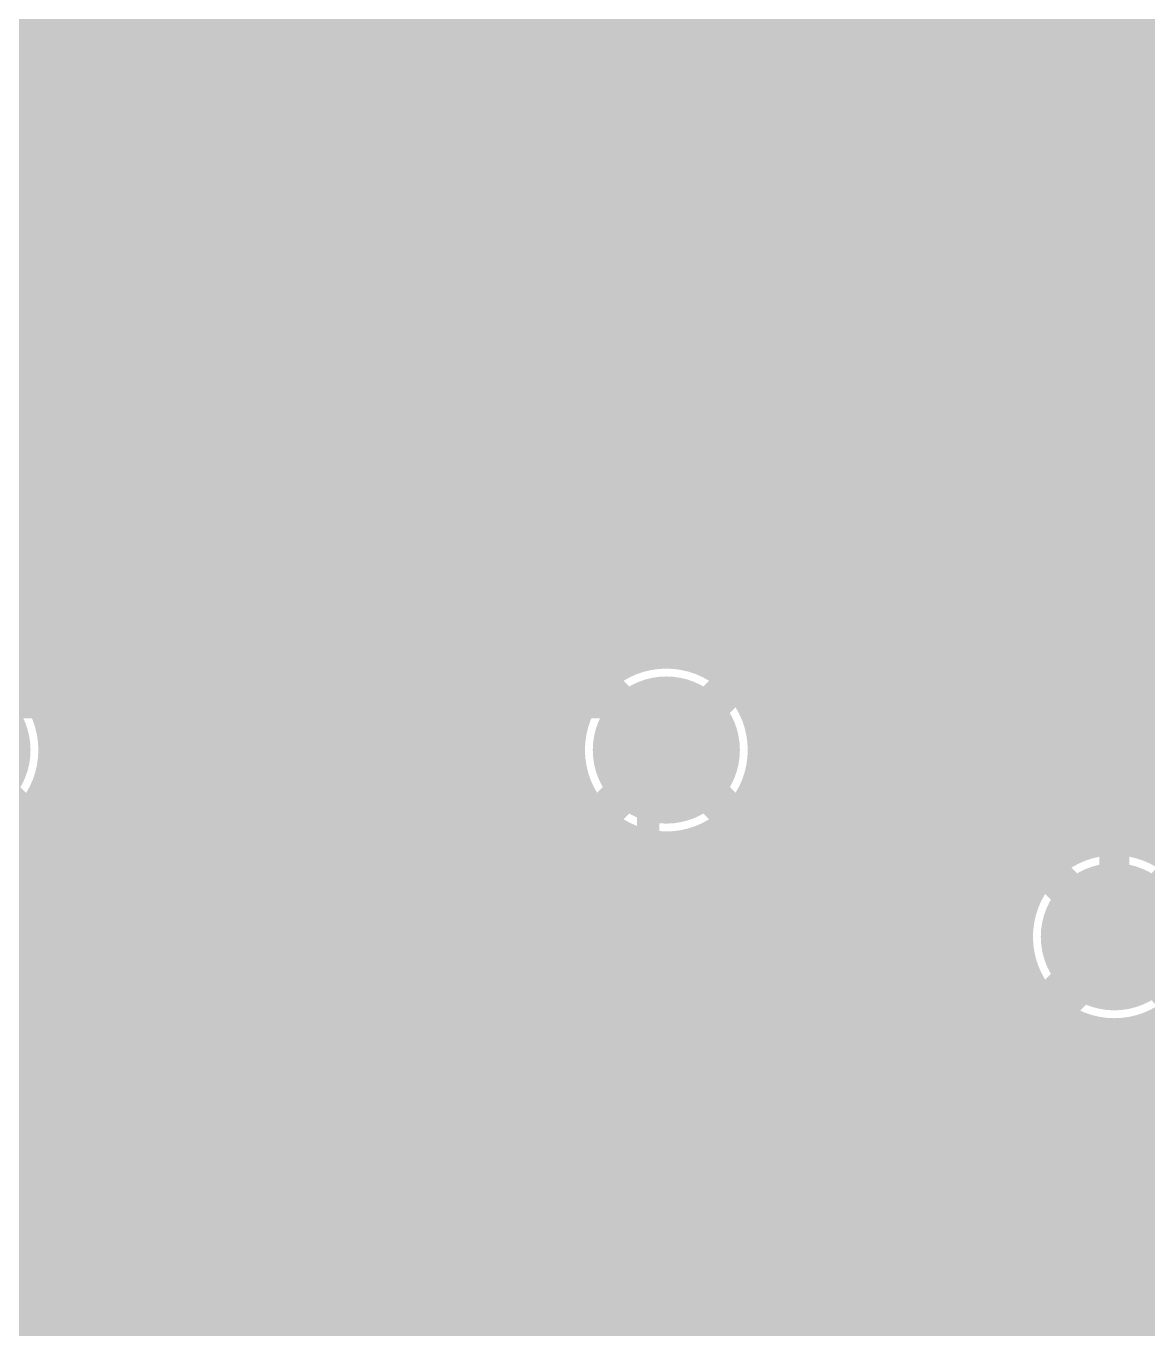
# Model space of a CAD drawing. Extents: x -118 to 4, y -52 to 56.
# Drawn here: x -14.9 to -7.26, y 20.19 to 29.05 of the extents above; entities that cross this region are included whole.
import ezdxf

# ---------------------------------------------------------------- set-up
doc = ezdxf.new("R2010")
doc.units = 0
doc.header["$MEASUREMENT"] = 0
doc.layers.get('0').update_dxf_attribs({"linetype": 'CONTINUOUS'})
for name, color, linetype in [('22-302-0_BOT', 7, 'CONTINUOUS'), ('22-302-0_DRD', 7, 'CONTINUOUS'), ('22-302-0_DRL', 2, 'CONTINUOUS'), ('22-302-0_GND', 1, 'CONTINUOUS'), ('22-302-0_IN1', 3, 'CONTINUOUS'), ('22-302-0_SMT', 10, 'CONTINUOUS'), ('22-302-0_SPT', 9, 'CONTINUOUS'), ('22-302-0_SSB', 12, 'CONTINUOUS'), ('22-302-0_SST', 11, 'CONTINUOUS'), ('22-302-0_TOP', 13, 'CONTINUOUS'), ('THRUHOLE_TAP', 7, 'CONTINUOUS')]:
    doc.layers.add(name, color=color, linetype=linetype)

# ---------------------------------------------------------------- blocks, each defined once
blk = doc.blocks.new('ROUND_50')
at = {"const_width": 0.35052}
blk.add_lwpolyline([(-0.17526, 0, 1), (0.17526, 0, 1)], format="xyb", close=True, dxfattribs=at)
blk = doc.blocks.new('ROUND_106')
at = {"const_width": 0.10033}
blk.add_lwpolyline([(-0.050164, 0, 1), (0.050164, 0, 1)], format="xyb", close=True, dxfattribs=at)
blk = doc.blocks.new('ROUND_107')
at = {"const_width": 0.10033}
blk.add_lwpolyline([(-0.050164, 0, 1), (0.050164, 0, 1)], format="xyb", close=True, dxfattribs=at)
blk = doc.blocks.new('ROUND_92')
at = {"const_width": 0.0635}
blk.add_lwpolyline([(-0.03175, 0, 1), (0.03175, 0, 1)], format="xyb", close=True, dxfattribs=at)
blk = doc.blocks.new('ROUND_93')
at = {"const_width": 0.50038}
blk.add_lwpolyline([(-0.25019, 0, 1), (0.25019, 0, 1)], format="xyb", close=True, dxfattribs=at)
blk = doc.blocks.new('ROUND_95')
at = {"const_width": 0.50038}
blk.add_lwpolyline([(-0.25019, 0, 1), (0.25019, 0, 1)], format="xyb", close=True, dxfattribs=at)
blk = doc.blocks.new('ROUND_58')
at = {"const_width": 0.35052}
blk.add_lwpolyline([(-0.17526, 0, 1), (0.17526, 0, 1)], format="xyb", close=True, dxfattribs=at)
blk = doc.blocks.new('RECTANGLE_2')
blk.add_solid([(0.4826, 0.4064), (0.4826, -0.4064), (-0.4826, 0.4064), (-0.4826, -0.4064)])
blk = doc.blocks.new('RECTANGLE_10')
blk.add_solid([(0.63627, 0.51308), (0.63627, -0.51308), (-0.63627, 0.51308), (-0.63627, -0.51308)])
blk = doc.blocks.new('RECTANGLE_38')
blk.add_solid([(0.44958, 0.65024), (0.44958, -0.65024), (-0.44958, 0.65024), (-0.44958, -0.65024)])
blk = doc.blocks.new('ROUND_98')
at = {"const_width": 0.10033}
blk.add_lwpolyline([(-0.050164, 0, 1), (0.050164, 0, 1)], format="xyb", close=True, dxfattribs=at)

msp = doc.modelspace()

# ---------------------------------------------------------------- linework, layer by layer
at = {"layer": '22-302-0_BOT'}
for points, const_width in [([(-1.778, 26.416), (-1.651, 26.289), (-1.651, 24.638), (-5.461, 20.828), (-19.05, 20.828), (-20.955, 22.733), (-20.955, 28.321), (-20.45462, 28.82138), (-20.45462, 30.5181)], 0.2032), ([(-19.95424, 30.5181), (-19.95424, 28.55976), (-20.32, 28.194), (-20.32, 22.733), (-18.923, 21.336), (-8.89, 21.336), (-7.493, 22.733), (-7.493, 22.86)], 0.2032), ([(-19.45386, 30.5181), (-19.45386, 28.321), (-19.812, 27.96286), (-19.812, 22.987), (-18.669, 21.844), (-12.827, 21.844), (-10.541, 24.13)], 0.2032), ([(-4.318, 28.8036), (-16.129, 28.8036)], 0.254), ([(-14.859, 28.8036), (-14.859, 24.58212)], 0.254), ([(-14.6304, 28.8036), (-14.6304, 22.2504)], 0.254), ([(-14.4018, 28.8036), (-14.4018, 22.2504)], 0.254), ([(-14.1732, 28.8036), (-14.1732, 22.2504)], 0.254), ([(-13.9446, 28.8036), (-13.9446, 22.2504)], 0.254), ([(-13.716, 28.8036), (-13.716, 22.2504)], 0.254), ([(-13.4874, 28.8036), (-13.4874, 22.2504)], 0.254), ([(-13.2588, 28.8036), (-13.2588, 24.51608)], 0.254), ([(-13.0302, 28.8036), (-13.0302, 24.72436)], 0.254), ([(-12.8016, 28.8036), (-12.8016, 24.80056)], 0.254), ([(-12.573, 28.8036), (-12.573, 24.79802)], 0.254), ([(-12.3444, 28.8036), (-12.3444, 24.70912)], 0.254), ([(-12.1158, 28.8036), (-12.1158, 24.47798)], 0.254), ([(-11.8872, 28.8036), (-11.8872, 23.35784)], 0.254), ([(-11.6586, 28.8036), (-11.6586, 23.58644)], 0.254), ([(-11.43, 28.8036), (-11.43, 23.81504)], 0.254), ([(-11.2014, 28.8036), (-11.2014, 24.29002)], 0.254), ([(-10.9728, 28.8036), (-10.9728, 24.65578)], 0.254), ([(-10.7442, 28.8036), (-10.7442, 24.7777)], 0.254), ([(-10.5156, 28.8036), (-10.5156, 24.80818)], 0.254), ([(-10.287, 28.8036), (-10.287, 24.75992)], 0.254), ([(-10.0584, 28.8036), (-10.0584, 24.60752)], 0.254), ([(-9.8298, 28.8036), (-9.8298, 21.7424)], 0.254), ([(-9.6012, 28.8036), (-9.6012, 21.7424)], 0.254), ([(-9.3726, 28.8036), (-9.3726, 24.60752)], 0.254), ([(-9.144, 28.8036), (-9.144, 24.75992)], 0.254), ([(-8.9154, 28.8036), (-8.9154, 24.80818)], 0.254), ([(-8.6868, 28.8036), (-8.6868, 24.7777)], 0.254), ([(-8.4582, 28.8036), (-8.4582, 24.65578)], 0.254), ([(-8.2296, 28.8036), (-8.2296, 24.29002)], 0.254), ([(-8.001, 28.8036), (-8.001, 23.31212)], 0.254), ([(-7.7724, 28.8036), (-7.7724, 23.47976)], 0.254), ([(-7.5438, 28.8036), (-7.5438, 23.53818)], 0.254), ([(-7.3152, 28.8036), (-7.3152, 23.51532)], 0.254), ([(-1.4224, 28.7528), (-16.7513, 28.7528)], 0.254), ([(-1.4224, 28.5242), (-16.6624, 28.5242)], 0.254), ([(-1.4224, 28.2956), (-16.6624, 28.2956)], 0.254), ([(-1.4224, 28.067), (-16.3322, 28.067)], 0.254), ([(-1.4224, 27.8384), (-16.3322, 27.8384)], 0.254), ([(-1.4224, 27.6098), (-16.3322, 27.6098)], 0.254), ([(-1.4224, 27.3812), (-16.3322, 27.3812)], 0.254), ([(-1.4224, 27.1526), (-16.3322, 27.1526)], 0.254), ([(-2.23012, 26.924), (-16.3322, 26.924)], 0.254), ([(-2.39776, 26.6954), (-16.3322, 26.6954)], 0.254), ([(-2.45618, 26.4668), (-16.6878, 26.4668)], 0.254), ([(-2.43332, 26.2382), (-16.6878, 26.2382)], 0.254), ([(-2.32156, 26.0096), (-16.4973, 26.0096)], 0.254), ([(-2.0574, 25.781), (-16.4973, 25.781)], 0.254), ([(-2.0574, 25.5524), (-16.4973, 25.5524)], 0.254), ([(-2.0574, 25.3238), (-16.4973, 25.3238)], 0.254), ([(-2.0574, 25.0952), (-16.4973, 25.0952)], 0.254), ([(-2.0574, 24.8666), (-16.4973, 24.8666)], 0.254), ([(-13.15212, 24.638), (-14.91488, 24.638)], 0.254), ([(-10.99312, 24.638), (-12.24788, 24.638)], 0.254), ([(-9.34212, 24.638), (-10.08888, 24.638)], 0.254), ([(-5.53212, 24.638), (-8.43788, 24.638)], 0.254), ([(-13.31976, 24.4094), (-14.74724, 24.4094)], 0.254), ([(-11.16076, 24.4094), (-12.08024, 24.4094)], 0.254), ([(-9.50976, 24.4094), (-9.92124, 24.4094)], 0.254), ([(-5.69976, 24.4094), (-8.27024, 24.4094)], 0.254), ([(-13.37818, 24.1808), (-14.68882, 24.1808)], 0.254), ([(-11.21918, 24.1808), (-12.02182, 24.1808)], 0.254), ([(-9.56818, 24.1808), (-9.86282, 24.1808)], 0.254), ([(-5.75818, 24.1808), (-8.21182, 24.1808)], 0.254), ([(-11.2141, 24.03094), (-12.99464, 22.2504)], 0.254), ([(-13.35532, 23.9522), (-14.70914, 23.9522)], 0.254), ([(-11.29284, 23.9522), (-12.04214, 23.9522)], 0.254), ([(-9.54532, 23.9522), (-9.88314, 23.9522)], 0.254), ([(-5.73532, 23.9522), (-8.23214, 23.9522)], 0.254), ([(-8.2296, 23.96744), (-8.2296, 22.57044)], 0.254), ([(-13.24356, 23.7236), (-14.8209, 23.7236)], 0.254), ([(-13.2588, 23.74138), (-13.2588, 22.2504)], 0.254), ([(-11.52144, 23.7236), (-12.1539, 23.7236)], 0.254), ([(-12.1158, 23.78202), (-12.1158, 23.12924)], 0.254), ([(-9.43356, 23.7236), (-9.9949, 23.7236)], 0.254), ([(-5.62356, 23.7236), (-8.3439, 23.7236)], 0.254), ([(-14.859, 23.67788), (-14.859, 22.2504)], 0.254), ([(-10.0584, 23.64994), (-10.0584, 21.7424)], 0.254), ([(-9.3726, 23.64994), (-9.3726, 21.7424)], 0.254), ([(-14.9606, 23.5839), (-14.9606, 23.368)], 0.254), ([(-13.0302, 23.53564), (-13.0302, 22.2504)], 0.254), ([(-12.3444, 23.55088), (-12.3444, 22.90064)], 0.254), ([(-8.4582, 23.60422), (-8.4582, 22.34184)], 0.254), ([(-12.9413, 23.495), (-14.9606, 23.495)], 0.254), ([(-12.8016, 23.4569), (-12.8016, 22.44344)], 0.254), ([(-12.573, 23.46198), (-12.573, 22.67204)], 0.254), ([(-11.75004, 23.495), (-12.45616, 23.495)], 0.254), ([(-10.63752, 23.4569), (-12.35456, 21.7424)], 0.254), ([(-10.5156, 23.44928), (-10.5156, 21.7424)], 0.254), ([(-9.1313, 23.495), (-10.29716, 23.495)], 0.254), ([(-10.287, 23.50008), (-10.287, 21.7424)], 0.254), ([(-9.144, 23.50008), (-9.144, 21.7424)], 0.254), ([(-8.9154, 23.44928), (-8.9154, 21.88464)], 0.254), ([(-8.6868, 23.47976), (-8.6868, 22.11324)], 0.254), ([(-7.7343, 23.495), (-8.64616, 23.495)], 0.254), ([(-5.3213, 23.495), (-7.24916, 23.495)], 0.254), ([(-11.97864, 23.2664), (-14.9733, 23.2664)], 0.254), ([(-8.03656, 23.2664), (-10.83056, 23.2664)], 0.254), ([(-10.7442, 23.35276), (-10.7442, 21.7424)], 0.254), ([(-10.9728, 23.12416), (-10.9728, 21.7424)], 0.254), ([(-12.20724, 23.0378), (-15.12316, 23.0378)], 0.254), ([(-8.14832, 23.0378), (-11.05916, 23.0378)], 0.254), ([(-11.2014, 22.89556), (-11.2014, 21.7424)], 0.254), ([(-12.43584, 22.8092), (-15.35176, 22.8092)], 0.254), ([(-8.17118, 22.8092), (-11.28776, 22.8092)], 0.254), ([(-11.43, 22.66696), (-11.43, 21.7424)], 0.254), ([(-8.1407, 22.6568), (-9.05764, 21.7424)], 0.254), ([(-12.66444, 22.5806), (-15.58036, 22.5806)], 0.254), ([(-8.21944, 22.5806), (-11.51636, 22.5806)], 0.254), ([(-11.6586, 22.43836), (-11.6586, 21.7424)], 0.254), ([(-12.89304, 22.352), (-15.80896, 22.352)], 0.254), ([(-8.44804, 22.352), (-11.74496, 22.352)], 0.254), ([(-12.99464, 22.2504), (-15.91056, 22.2504)], 0.254), ([(-11.8872, 22.20976), (-11.8872, 21.7424)], 0.254), ([(-7.3152, 22.20214), (-7.3152, 21.2344)], 0.254), ([(-8.67664, 22.1234), (-11.97356, 22.1234)], 0.254), ([(-7.47014, 22.17928), (-8.41756, 21.2344)], 0.254), ([(-4.73964, 22.1234), (-7.52856, 22.1234)], 0.254), ([(-7.5438, 22.10816), (-7.5438, 21.2344)], 0.254), ([(-12.1158, 21.98116), (-12.1158, 21.7424)], 0.254), ([(-8.90524, 21.8948), (-12.20216, 21.8948)], 0.254), ([(-7.7724, 21.87956), (-7.7724, 21.2344)], 0.254), ([(-4.96824, 21.8948), (-7.75716, 21.8948)], 0.254), ([(-9.05764, 21.7424), (-12.35456, 21.7424)], 0.254), ([(-8.001, 21.65096), (-8.001, 21.2344)], 0.254), ([(-5.19684, 21.6662), (-7.98576, 21.6662)], 0.254), ([(-8.2296, 21.42236), (-8.2296, 21.2344)], 0.254), ([(-5.42544, 21.4376), (-8.21436, 21.4376)], 0.254), ([(-5.62864, 21.2344), (-8.41756, 21.2344)], 0.254)]:
    msp.add_lwpolyline(points, dxfattribs=dict(at, const_width=const_width))
at = {"layer": '22-302-0_BOT', "const_width": 0.254}
for points in [[(-14.68628, 24.13, 0.4142136), (-15.367, 24.81072)], [(-12.7, 24.81072, 0.4142136), (-13.38072, 24.13)], [(-12.01928, 24.13, 0.4142136), (-12.7, 24.81072)], [(-10.541, 24.81072, 0.4142136), (-11.22172, 24.13)], [(-9.86028, 24.13, 0.4142136), (-10.541, 24.81072)], [(-8.89, 24.81072, 0.4142136), (-9.57072, 24.13)], [(-8.20928, 24.13, 0.4142136), (-8.89, 24.81072)], [(-14.9606, 23.5839, 0.237053), (-14.68628, 24.13)], [(-13.38072, 24.13, 0.4142136), (-12.7, 23.44928)], [(-12.7, 23.44928, 0.4142136), (-12.01928, 24.13)], [(-11.22172, 24.13, 0.0365465), (-11.21447, 24.03089)], [(-10.541, 23.44928, 0.4142136), (-9.86028, 24.13)], [(-9.57072, 24.13, 0.4142136), (-8.89, 23.44928)], [(-8.89, 23.44928, 0.4142136), (-8.20928, 24.13)], [(-7.493, 23.54072, 0.4142136), (-8.17372, 22.86)], [(-6.81228, 22.86, 0.4142136), (-7.493, 23.54072)], [(-10.63752, 23.4569, 0.0356214), (-10.541, 23.45002)], [(-15.07998, 23.08098, 0.1989124), (-14.96109, 23.368)], [(-15.07998, 23.08098, 0.1989124), (-14.96109, 23.368)], [(-8.17372, 22.86, 0.0761474), (-8.14251, 22.65623)], [(-7.47014, 22.17928, 0.4044157), (-6.81228, 22.86)]]:
    msp.add_lwpolyline(points, format="xyb", dxfattribs=at)
at = {"layer": '22-302-0_DRD', "const_width": 0.254}
for points in [[(-14.097, 27.305), (-15.367, 26.035)], [(-14.097, 26.035), (-15.367, 27.305)], [(-14.097, 27.305), (-15.367, 26.035)], [(-14.097, 26.035), (-15.367, 27.305)], [(-10.287, 27.305), (-11.557, 26.035)], [(-10.287, 26.035), (-11.557, 27.305)], [(-10.287, 27.305), (-11.557, 26.035)], [(-10.287, 26.035), (-11.557, 27.305)], [(-10.287, 27.305), (-11.557, 26.035)], [(-10.287, 26.035), (-11.557, 27.305)], [(-6.477, 27.305), (-7.747, 26.035)], [(-6.477, 26.035), (-7.747, 27.305)], [(-6.477, 27.305), (-7.747, 26.035)], [(-6.477, 26.035), (-7.747, 27.305)], [(-14.732, 24.765), (-16.002, 23.495)], [(-14.732, 23.495), (-16.002, 24.765)], [(-12.065, 24.765), (-13.335, 23.495)], [(-12.065, 23.495), (-13.335, 24.765)], [(-9.906, 24.765), (-11.176, 23.495)], [(-9.906, 23.495), (-11.176, 24.765)], [(-8.255, 24.765), (-9.525, 23.495)], [(-8.255, 23.495), (-9.525, 24.765)], [(-8.255, 24.765), (-9.525, 23.495)], [(-8.255, 23.495), (-9.525, 24.765)], [(-8.255, 24.765), (-9.525, 23.495)], [(-8.255, 23.495), (-9.525, 24.765)], [(-6.858, 23.495), (-8.128, 22.225)], [(-6.858, 22.225), (-8.128, 23.495)]]:
    msp.add_lwpolyline(points, dxfattribs=at)
at = {"layer": '22-302-0_IN1', "const_width": 0.254}
for points in [[(-13.843, 55.372), (-13.843, 19.7358)], [(-13.6144, 55.372), (-13.6144, 19.63674)], [(-13.3858, 55.372), (-13.3858, 19.37766)], [(-13.1572, 55.372), (-13.1572, 10.58672)], [(-12.9286, 55.372), (-12.9286, 10.37844)], [(-12.7, 55.372), (-12.7, 10.01014)], [(-12.4714, 55.372), (-12.4714, 10.33272)], [(-12.2428, 55.372), (-12.2428, 10.55624)], [(-10.8712, 55.372), (-10.8712, 27.34818)], [(-14.0716, 50.50536), (-14.0716, 26.83002)], [(-14.986, 50.36312), (-14.986, 27.29992)], [(-14.3002, 50.31994), (-14.3002, 27.19578)], [(-14.7574, 50.26406), (-14.7574, 27.34818)], [(-14.5288, 50.25136), (-14.5288, 27.3177)], [(-8.3566, 44.45), (-8.3566, 10.70356)], [(-10.6426, 44.36364), (-10.6426, 27.28976)], [(-8.128, 44.40428), (-8.128, 23.1013)], [(-10.414, 44.0944), (-10.414, 27.12212)], [(-8.5852, 44.14266), (-8.5852, 10.78992)], [(-10.1854, 43.9293), (-10.1854, 24.70912)], [(-8.8138, 43.95978), (-8.8138, 10.83056)], [(-9.9568, 43.8277), (-9.9568, 24.47798)], [(-9.0424, 43.84548), (-9.0424, 10.83056)], [(-9.7282, 43.76928), (-9.7282, 19.66976)], [(-9.4996, 43.75404), (-9.4996, 19.46148)], [(-9.271, 43.77944), (-9.271, 10.78992)], [(-12.0142, 39.24808), (-12.0142, 10.69848)], [(-11.0998, 39.24808), (-11.0998, 27.32532)], [(-11.7856, 39.11092), (-11.7856, 10.78484)], [(-11.557, 39.07028), (-11.557, 26.9113)], [(-11.3284, 39.11092), (-11.3284, 27.21356)], [(-7.8994, 37.30244), (-7.8994, 23.40356)], [(-7.6708, 36.93922), (-7.6708, 27.05608)], [(-7.4422, 36.81476), (-7.4422, 27.26436)], [(-7.2136, 36.78428), (-7.2136, 27.34056)], [(2.921, 28.956), (-22.57298, 28.956)], [(2.921, 28.7274), (-22.5679, 28.7274)], [(2.921, 28.4988), (-22.64664, 28.4988)], [(2.921, 28.2702), (-22.85238, 28.2702)], [(2.921, 28.0416), (-24.63292, 28.0416)], [(2.921, 27.813), (-24.59228, 27.813)], [(2.921, 27.5844), (-24.63292, 27.5844)], [(-3.68808, 27.3558), (-24.77008, 27.3558)], [(-11.42492, 27.1272), (-14.22908, 27.1272)], [(-7.61492, 27.1272), (-10.41908, 27.1272)], [(-11.56208, 26.8986), (-14.09192, 26.8986)], [(-7.75208, 26.8986), (-10.28192, 26.8986)], [(-11.60272, 26.67), (-14.05128, 26.67)], [(-7.79272, 26.67), (-10.24128, 26.67)], [(-14.0716, 26.50744), (-14.0716, 19.7485)], [(-11.56208, 26.4414), (-14.09192, 26.4414)], [(-11.557, 26.42616), (-11.557, 10.82802)], [(-7.75208, 26.4414), (-10.28192, 26.4414)], [(-7.6708, 26.28138), (-7.6708, 23.51532)], [(-11.42492, 26.2128), (-14.22908, 26.2128)], [(-7.61492, 26.2128), (-10.41908, 26.2128)], [(-10.414, 26.21788), (-10.414, 24.79802)], [(-14.3002, 26.14422), (-14.3002, 19.68246)], [(-11.3284, 26.1239), (-11.3284, 10.83056)], [(-14.986, 26.04008), (-14.986, 24.69388)], [(-14.5288, 26.01976), (-14.5288, 19.4945)], [(-11.0998, 26.01214), (-11.0998, 24.51608)], [(-10.6426, 26.05024), (-10.6426, 24.80056)], [(-7.4422, 26.07564), (-7.4422, 23.53818)], [(-2.30378, 25.9842), (-39.96182, 25.9842)], [(-14.7574, 25.98928), (-14.7574, 24.42972)], [(-10.8712, 25.99182), (-10.8712, 24.72436)], [(-7.2136, 25.9969), (-7.2136, 23.47976)], [(-1.93802, 25.7556), (-40.02024, 25.7556)], [(-2.86512, 25.527), (-30.8102, 25.527)], [(-3.03276, 25.2984), (-30.2895, 25.2984)], [(-3.09118, 25.0698), (-30.0355, 25.0698)], [(-3.06832, 24.8412), (-29.87294, 24.8412)], [(-11.01852, 24.6126), (-14.88694, 24.6126)], [(-2.95656, 24.6126), (-10.06094, 24.6126)], [(-11.17092, 24.384), (-14.73708, 24.384)], [(-2.6543, 24.384), (-9.91108, 24.384)], [(-11.21918, 24.1554), (-14.68628, 24.1554)], [(2.921, 24.1554), (-9.86028, 24.1554)], [(-11.1887, 23.9268), (-14.71676, 23.9268)], [(2.921, 23.9268), (-9.89076, 23.9268)], [(-14.7574, 23.82774), (-14.7574, 10.54608)], [(-11.0998, 23.74138), (-11.0998, 10.79246)], [(-9.9568, 23.78202), (-9.9568, 19.74596)], [(-11.06678, 23.6982), (-14.84122, 23.6982)], [(2.921, 23.6982), (-10.01522, 23.6982)], [(-14.986, 23.56612), (-14.986, 10.3124)], [(-10.8712, 23.53564), (-10.8712, 10.71118)], [(-10.1854, 23.55088), (-10.1854, 19.74088)], [(-10.70102, 23.4696), (-15.20444, 23.4696)], [(-10.6426, 23.4569), (-10.6426, 19.42084)], [(-10.414, 23.46198), (-10.414, 19.65198)], [(-7.79272, 23.4696), (-10.37844, 23.4696)], [(2.921, 23.4696), (-7.19074, 23.4696)], [(-8.05688, 23.241), (-15.96898, 23.241)], [(-8.15594, 23.0124), (-15.9639, 23.0124)], [(-8.16864, 22.7838), (-16.04264, 22.7838)], [(-8.128, 22.61616), (-8.128, 10.5664)], [(-8.10006, 22.5552), (-16.24838, 22.5552)], [(-7.91464, 22.3266), (-32.3469, 22.3266)], [(-7.8994, 22.3139), (-7.8994, 10.34542)], [(-7.6708, 22.20214), (-7.6708, 9.98474)], [(-7.2136, 22.24024), (-7.2136, 10.5791)], [(-7.4422, 22.18182), (-7.4422, 10.36828)], [(2.921, 22.098), (-25.79116, 22.098)], [(2.921, 21.8694), (-21.68144, 21.8694)], [(2.921, 21.6408), (-21.31822, 21.6408)], [(2.921, 21.4122), (-21.19376, 21.4122)], [(2.921, 21.1836), (-21.16328, 21.1836)], [(2.921, 20.955), (-21.21408, 20.955)], [(2.921, 20.7264), (-21.36394, 20.7264)], [(2.921, 20.4978), (-27.29738, 20.4978)], [(2.921, 20.2692), (-27.09164, 20.2692)]]:
    msp.add_lwpolyline(points, dxfattribs=at)
for points in [[(-14.732, 27.35072, 0.4142136), (-15.41272, 26.67)], [(-14.05128, 26.67, 0.4142136), (-14.732, 27.35072)], [(-10.922, 27.35072, 0.4142136), (-11.60272, 26.67)], [(-10.922, 27.35072, 0.4142136), (-11.60272, 26.67)], [(-10.24128, 26.67, 0.4142136), (-10.922, 27.35072)], [(-10.24128, 26.67, 0.4142136), (-10.922, 27.35072)], [(-7.112, 27.35072, 0.4142136), (-7.79272, 26.67)], [(-7.112, 27.35072, 0.4142136), (-7.79272, 26.67)], [(-15.41272, 26.67, 0.4142136), (-14.732, 25.98928)], [(-14.732, 25.98928, 0.4142136), (-14.05128, 26.67)], [(-11.60272, 26.67, 0.4142136), (-10.922, 25.98928)], [(-11.60272, 26.67, 0.4142136), (-10.922, 25.98928)], [(-10.922, 25.98928, 0.4142136), (-10.24128, 26.67)], [(-10.922, 25.98928, 0.4142136), (-10.24128, 26.67)], [(-7.79272, 26.67, 0.4142136), (-7.112, 25.98928)], [(-7.79272, 26.67, 0.4142136), (-7.112, 25.98928)], [(-14.68628, 24.13, 0.4142136), (-15.367, 24.81072)], [(-10.541, 24.81072, 0.4142136), (-11.22172, 24.13)], [(-9.86028, 24.13, 0.4142136), (-10.541, 24.81072)], [(-15.367, 23.44928, 0.4142136), (-14.68628, 24.13)], [(-11.22172, 24.13, 0.4142136), (-10.541, 23.44928)], [(-10.541, 23.44928, 0.4142136), (-9.86028, 24.13)], [(-7.493, 23.54072, 0.4142136), (-8.17372, 22.86)], [(-6.81228, 22.86, 0.4142136), (-7.493, 23.54072)], [(-8.17372, 22.86, 0.4142136), (-7.493, 22.17928)], [(-7.493, 22.17928, 0.4142136), (-6.81228, 22.86)]]:
    msp.add_lwpolyline(points, format="xyb", dxfattribs=at)
at = {"layer": '22-302-0_SSB', "const_width": 0.1524}
for points in [[(-7.56666, 28.84424), (-8.58266, 28.84424), (-8.41248, 28.96362)], [(-7.56666, 28.72486), (-7.56666, 28.96362)], [(-8.07466, 27.94762), (-8.07466, 28.30322), (-8.24484, 28.36164), (-8.41248, 28.36164), (-8.58266, 28.30322), (-8.58266, 27.94762), (-8.41248, 27.88666), (-8.24484, 27.88666), (-7.56666, 28.12542)]]:
    msp.add_lwpolyline(points, dxfattribs=at)
at = {"layer": '22-302-0_SST', "const_width": 0.1524}
for points in [[(-11.43, 26.797), (-12.7, 26.797), (-12.954, 27.051), (-12.954, 30.353), (-11.176, 30.353), (-11.176, 27.051), (-11.43, 26.797)], [(-7.62, 26.797), (-8.89, 26.797), (-9.144, 27.051), (-9.144, 30.353), (-7.366, 30.353), (-7.366, 27.051), (-7.62, 26.797)], [(-13.1445, 27.1145), (-13.1445, 30.0355), (-14.7828, 30.0355), (-14.7828, 27.1145), (-13.1445, 27.1145)], [(-9.3345, 27.1145), (-9.3345, 30.0355), (-10.9728, 30.0355), (-10.9728, 27.1145), (-9.3345, 27.1145)], [(-11.176, 28.321), (-12.954, 28.321)], [(-7.366, 28.321), (-9.144, 28.321)], [(-13.45438, 26.23566), (-14.47038, 26.59126), (-14.47038, 26.11882)], [(-10.15238, 26.53284), (-10.32256, 26.59126), (-10.4902, 26.59126), (-10.66038, 26.53284), (-10.66038, 26.17724), (-10.4902, 26.11882), (-10.32256, 26.11882), (-10.15238, 26.17724), (-10.15238, 26.53284), (-9.9822, 26.59126), (-9.81456, 26.59126), (-9.64438, 26.53284), (-9.64438, 26.17724), (-9.81456, 26.11882), (-9.9822, 26.11882), (-10.15238, 26.17724)], [(-14.47038, 25.75306), (-13.62456, 25.75306), (-13.45438, 25.69464), (-13.45438, 25.33904), (-13.62456, 25.28062), (-14.47038, 25.28062)], [(-10.66038, 25.75306), (-9.81456, 25.75306), (-9.64438, 25.69464), (-9.64438, 25.33904), (-9.81456, 25.28062), (-10.66038, 25.28062)], [(-17.27454, 20.42668), (-17.27454, 24.4221), (-14.47546, 24.4221), (-14.47546, 20.0279), (-16.87322, 20.0279), (-17.27454, 20.42668)], [(-13.46454, 20.42668), (-13.46454, 24.4221), (-10.66546, 24.4221), (-10.66546, 20.0279), (-13.06322, 20.0279), (-13.46454, 20.42668)], [(-9.65454, 20.42668), (-9.65454, 24.4221), (-6.85546, 24.4221), (-6.85546, 20.0279), (-9.25322, 20.0279), (-9.65454, 20.42668)]]:
    msp.add_lwpolyline(points, dxfattribs=at)
at = {"layer": '22-302-0_TOP'}
for points, const_width in [([(-13.07846, 30.48), (-13.07846, 29.05252)], 0.254), ([(-9.26846, 30.48), (-9.26846, 29.05252)], 0.254), ([(-13.11148, 30.06852), (-13.11148, 29.05252)], 0.254), ([(-9.30148, 30.06852), (-9.30148, 29.05252)], 0.254), ([(-23.241, 28.829), (-18.542, 28.829), (-18.288, 28.575), (-0.635, 28.575), (0, 29.21), (1.1938, 29.21), (1.27, 29.2862)], 0.2032), ([(-13.07846, 29.1338), (-13.11148, 29.1338)], 0.254), ([(-9.26846, 29.1338), (-9.30148, 29.1338)], 0.254), ([(-13.07846, 29.05252), (-13.11148, 29.05252)], 0.254), ([(-9.26846, 29.05252), (-9.30148, 29.05252)], 0.254), ([(-13.11148, 28.09748), (-13.11148, 27.08148)], 0.254), ([(-13.07846, 28.09748), (-13.11148, 28.09748)], 0.254), ([(-13.07846, 28.09748), (-13.07846, 26.67)], 0.254), ([(-9.30148, 28.09748), (-9.30148, 27.08148)], 0.254), ([(-9.26846, 28.09748), (-9.30148, 28.09748)], 0.254), ([(-9.26846, 28.09748), (-9.26846, 26.67)], 0.254), ([(-13.07846, 27.9908), (-13.11148, 27.9908)], 0.254), ([(-9.26846, 27.9908), (-9.30148, 27.9908)], 0.254), ([(-15.24, 25.3746), (-14.2494, 25.3746), (-13.97, 25.654), (-13.97, 27.8638)], 0.3048), ([(-11.43, 25.3746), (-10.5664, 25.3746), (-10.16, 25.781), (-10.16, 27.8638)], 0.3048), ([(-7.62, 25.3746), (-7.62, 25.4), (-6.858, 25.4), (-6.35, 25.908), (-6.35, 27.8638)], 0.3048), ([(-13.07846, 27.7622), (-13.11148, 27.7622)], 0.254), ([(-9.26846, 27.7622), (-9.30148, 27.7622)], 0.254), ([(-15.875, 27.559), (-15.621, 27.559), (-14.732, 26.67)], 0.2032), ([(-15.875, 27.559), (-15.621, 27.559), (-14.732, 26.67)], 0.2032), ([(-13.07846, 27.5336), (-13.11148, 27.5336)], 0.254), ([(-10.922, 26.67), (-11.811, 27.559), (-12.065, 27.559)], 0.2032), ([(-10.922, 26.67), (-11.811, 27.559), (-12.065, 27.559)], 0.2032), ([(-12.065, 27.559), (-11.811, 27.559), (-10.922, 26.67)], 0.2032), ([(-9.26846, 27.5336), (-9.30148, 27.5336)], 0.254), ([(-7.112, 26.67), (-7.239, 26.67), (-8.128, 27.559), (-8.255, 27.559), (-8.128, 27.559), (-7.239, 26.67), (-7.112, 26.67)], 0.2032), ([(-13.07846, 27.305), (-13.11148, 27.305)], 0.254), ([(-9.26846, 27.305), (-9.30148, 27.305)], 0.254), ([(-13.11148, 27.08148), (-13.44168, 27.08148)], 0.254), ([(-13.44168, 27.08148), (-13.44168, 26.40076)], 0.254), ([(-13.07846, 27.0764), (-13.44168, 27.0764)], 0.254), ([(-13.2588, 27.08148), (-13.2588, 26.40076)], 0.254), ([(-9.63168, 27.08148), (-9.63168, 26.40076)], 0.254), ([(-9.30148, 27.08148), (-9.63168, 27.08148)], 0.254), ([(-9.26846, 27.0764), (-9.63168, 27.0764)], 0.254), ([(-9.6012, 27.08148), (-9.6012, 26.40076)], 0.254), ([(-9.3726, 27.08148), (-9.3726, 26.40076)], 0.254), ([(-13.07846, 26.8478), (-13.44168, 26.8478)], 0.254), ([(-9.26846, 26.8478), (-9.63168, 26.8478)], 0.254), ([(-11.64844, 26.67), (-13.07846, 26.67)], 0.254), ([(-13.0302, 26.67), (-13.0302, 26.40076)], 0.254), ([(-12.8016, 26.67), (-12.8016, 26.40076)], 0.254), ([(-12.573, 26.67), (-12.573, 26.40076)], 0.254), ([(-12.3444, 26.67), (-12.3444, 26.40076)], 0.254), ([(-12.1158, 26.67), (-12.1158, 26.40076)], 0.254), ([(-11.8872, 26.67), (-11.8872, 26.40076)], 0.254), ([(-11.6586, 26.67), (-11.6586, 26.40076)], 0.254), ([(-7.91464, 26.67), (-9.26846, 26.67)], 0.254), ([(-9.144, 26.67), (-9.144, 26.40076)], 0.254), ([(-8.9154, 26.67), (-8.9154, 26.40076)], 0.254), ([(-8.6868, 26.67), (-8.6868, 26.40076)], 0.254), ([(-8.4582, 26.67), (-8.4582, 26.40076)], 0.254), ([(-8.2296, 26.67), (-8.2296, 26.40076)], 0.254), ([(-8.001, 26.67), (-8.001, 26.40076)], 0.254), ([(-7.91464, 26.67), (-7.83336, 26.58872)], 0.254), ([(-7.91464, 26.67), (-7.83336, 26.58872)], 0.254), ([(-11.6459, 26.6192), (-13.44168, 26.6192)], 0.254), ([(-7.86384, 26.6192), (-9.63168, 26.6192)], 0.254), ([(-12.2555, 26.40076), (-13.44168, 26.40076)], 0.254), ([(-11.59256, 26.3906), (-13.44168, 26.3906)], 0.254), ([(-12.7, 26.40076), (-12.7, 25.3746)], 0.254), ([(-11.8745, 26.40076), (-12.2555, 26.40076)], 0.254), ([(-11.5951, 26.40076), (-11.8745, 26.40076)], 0.254), ([(-8.4455, 26.40076), (-9.63168, 26.40076)], 0.254), ([(-7.78256, 26.3906), (-9.63168, 26.3906)], 0.254), ([(-8.89, 26.40076), (-8.89, 25.3746)], 0.254), ([(-8.0645, 26.40076), (-8.4455, 26.40076)], 0.254), ([(-7.7851, 26.40076), (-8.0645, 26.40076)], 0.254), ([(-9.7155, 25.49144), (-9.7155, 24.34844)], 0.254), ([(-9.78662, 25.40762), (-10.19048, 25.00122)], 0.254), ([(-12.7, 25.3746), (-12.7, 24.13), (-13.462, 23.368), (-15.875, 23.368), (-16.51, 24.003), (-16.51, 25.3746)], 0.2032), ([(-13.5255, 25.36444), (-13.5255, 24.34844)], 0.254), ([(-12.7, 24.34844), (-12.7, 25.3746)], 0.254), ([(-12.7, 25.3746), (-12.7, 24.13)], 0.2032), ([(-10.541, 24.13), (-11.43, 25.019), (-11.43, 25.3746)], 0.2032), ([(-9.8298, 25.3619), (-9.8298, 24.27732)], 0.254), ([(-8.89, 24.34844), (-8.89, 25.3746)], 0.254), ([(-8.89, 24.13), (-8.89, 25.3746)], 0.2032), ([(-8.89, 24.13), (-8.89, 25.3746)], 0.2032), ([(-8.89, 24.13), (-8.89, 25.3746)], 0.2032), ([(-7.493, 22.86), (-7.493, 25.2476), (-7.62, 25.3746)], 0.2032), ([(-13.59662, 25.28062), (-13.87348, 25.00122)], 0.254), ([(-13.5255, 25.2476), (-13.6271, 25.2476)], 0.254), ([(-9.7155, 25.2476), (-9.9441, 25.2476)], 0.254), ([(-13.716, 25.1587), (-13.716, 20.447)], 0.254), ([(-10.0584, 25.1333), (-10.0584, 24.67356)], 0.254), ([(-13.5255, 25.019), (-13.8557, 25.019)], 0.254), ([(-9.7155, 25.019), (-10.1727, 25.019)], 0.254), ([(-13.9446, 24.9428), (-13.9446, 20.447)], 0.254), ([(-10.287, 24.92502), (-10.287, 24.81072)], 0.254), ([(-14.4145, 24.84628), (-14.4145, 24.34844)], 0.254), ([(-14.2494, 24.84628), (-14.4145, 24.84628)], 0.254), ([(-13.5255, 24.7904), (-14.4145, 24.7904)], 0.254), ([(-14.4018, 24.84628), (-14.4018, 20.447)], 0.254), ([(-14.1732, 24.85136), (-14.1732, 20.447)], 0.254), ([(-10.541, 24.85644), (-10.58932, 24.85483)], 0.254), ([(-9.7155, 24.7904), (-10.23874, 24.7904)], 0.254), ([(-13.5255, 24.5618), (-14.4145, 24.5618)], 0.254), ([(-9.7155, 24.5618), (-9.9568, 24.5618)], 0.254), ([(-14.4145, 24.34844), (-14.67358, 24.34844)], 0.254), ([(-11.41984, 24.3332), (-14.6685, 24.3332)], 0.254), ([(-14.6304, 24.34844), (-14.6304, 20.447)], 0.254), ([(-12.2555, 24.34844), (-13.5255, 24.34844)], 0.254), ([(-13.4874, 24.34844), (-13.4874, 20.447)], 0.254), ([(-13.2588, 24.34844), (-13.2588, 20.447)], 0.254), ([(-13.0302, 24.34844), (-13.0302, 20.447)], 0.254), ([(-12.8016, 24.34844), (-12.8016, 20.447)], 0.254), ([(-12.573, 24.34844), (-12.573, 20.447)], 0.254), ([(-12.3444, 24.34844), (-12.3444, 20.447)], 0.254), ([(-11.8745, 24.34844), (-12.2555, 24.34844)], 0.254), ([(-12.1158, 24.34844), (-12.1158, 20.447)], 0.254), ([(-11.8872, 24.34844), (-11.8872, 20.447)], 0.254), ([(-11.43508, 24.34844), (-11.8745, 24.34844)], 0.254), ([(-11.6586, 24.34844), (-11.6586, 20.447)], 0.254), ([(-11.43508, 24.34844), (-11.2649, 24.17826)], 0.254), ([(-11.43, 24.34336), (-11.43, 20.447)], 0.254), ([(-7.97052, 24.3332), (-9.8425, 24.3332)], 0.254), ([(-8.4455, 24.34844), (-9.7155, 24.34844)], 0.254), ([(-9.6012, 24.34844), (-9.6012, 20.447)], 0.254), ([(-9.3726, 24.34844), (-9.3726, 20.447)], 0.254), ([(-9.144, 24.34844), (-9.144, 20.447)], 0.254), ([(-8.9154, 24.34844), (-8.9154, 20.447)], 0.254), ([(-8.6868, 24.34844), (-8.6868, 20.447)], 0.254), ([(-8.4582, 24.34844), (-8.4582, 20.447)], 0.254), ([(-8.0645, 24.34844), (-8.4455, 24.34844)], 0.254), ([(-8.2296, 24.34844), (-8.2296, 20.447)], 0.254), ([(-7.97052, 24.34844), (-8.0645, 24.34844)], 0.254), ([(-8.001, 24.34844), (-8.001, 23.37816)], 0.254), ([(-7.97052, 24.34844), (-7.97052, 23.4061)], 0.254), ([(-11.2649, 24.17826), (-11.26651, 24.13)], 0.254), ([(-11.26744, 24.1046), (-14.64056, 24.1046)], 0.254), ([(-7.97052, 24.1046), (-9.81456, 24.1046)], 0.254), ([(-9.8298, 23.98268), (-9.8298, 20.447)], 0.254), ([(-11.22172, 23.876), (-14.68628, 23.876)], 0.254), ([(-11.2014, 23.82774), (-11.2014, 20.447)], 0.254), ([(-7.97052, 23.876), (-9.86028, 23.876)], 0.254), ([(-11.08456, 23.6474), (-14.82344, 23.6474)], 0.254), ([(-7.97052, 23.6474), (-9.99744, 23.6474)], 0.254), ([(-14.859, 23.6093), (-14.859, 20.447)], 0.254), ([(-10.9728, 23.5458), (-10.9728, 20.447)], 0.254), ([(-10.0584, 23.58644), (-10.0584, 20.447)], 0.254), ([(-10.287, 23.44928), (-10.287, 20.447)], 0.254), ([(-10.68832, 23.4188), (-15.21968, 23.4188)], 0.254), ([(-10.7442, 23.4315), (-10.7442, 20.447)], 0.254), ([(-10.5156, 23.40356), (-10.5156, 20.447)], 0.254), ([(-7.97052, 23.4188), (-10.39368, 23.4188)], 0.254), ([(-8.1407, 23.1902), (-15.9131, 23.1902)], 0.254), ([(-8.21182, 22.9616), (-15.9258, 22.9616)], 0.254), ([(-8.20674, 22.733), (-16.01724, 22.733)], 0.254), ([(-8.12546, 22.5044), (-16.24076, 22.5044)], 0.254), ([(-8.001, 22.3393), (-8.001, 20.447)], 0.254), ([(-7.9248, 22.2758), (-18.98904, 22.2758)], 0.254), ([(-7.7724, 22.18944), (-7.7724, 20.447)], 0.254), ([(-7.5438, 22.1361), (-7.5438, 20.447)], 0.254), ([(-7.3152, 22.15642), (-7.3152, 20.447)], 0.254), ([(3.048, 22.0472), (-19.05762, 22.0472)], 0.254), ([(3.048, 21.8186), (-19.20748, 21.8186)], 0.254), ([(3.048, 21.59), (-19.20748, 21.59)], 0.254), ([(3.048, 21.3614), (-19.20748, 21.3614)], 0.254), ([(3.048, 21.1328), (-19.20748, 21.1328)], 0.254), ([(3.048, 20.9042), (-19.2405, 20.9042)], 0.254), ([(3.048, 20.6756), (-19.41576, 20.6756)], 0.254), ([(3.048, 20.447), (-19.64436, 20.447)], 0.254)]:
    msp.add_lwpolyline(points, dxfattribs=dict(at, const_width=const_width))
at = {"layer": '22-302-0_TOP', "const_width": 0.254}
for points in [[(-11.64844, 26.67, 0.095415), (-11.59648, 26.40021)], [(-11.64844, 26.67, 0.095415), (-11.59648, 26.40021)], [(-7.83336, 26.58872, 0.0671768), (-7.786, 26.4004)], [(-7.83336, 26.58872, 0.0671768), (-7.786, 26.4004)], [(-9.78662, 25.40762, 0.052052), (-9.71756, 25.49278)], [(-9.78662, 25.40762, 0.052052), (-9.71756, 25.49278)], [(-13.59662, 25.28062, 0.052052), (-13.52756, 25.36578)], [(-13.59662, 25.28062, 0.052052), (-13.52756, 25.36578)], [(-14.2494, 24.84628, 0.1989124), (-13.87582, 25.00102)], [(-10.47496, 24.8539, 0.1540928), (-10.19257, 25.00077)], [(-9.81456, 24.13, 0.3878106), (-10.47496, 24.8539)], [(-14.64056, 24.13, 0.0764425), (-14.67412, 24.34827)], [(-15.367, 23.40356, 0.4142136), (-14.64056, 24.13)], [(-11.26744, 24.13, 0.4142136), (-10.541, 23.40356)], [(-10.541, 23.40356, 0.4142136), (-9.81456, 24.13)], [(-7.97052, 23.4061, 0.2163581), (-8.21843, 22.86)], [(-8.21944, 22.86, 0.4142136), (-7.493, 22.13356)], [(-7.493, 22.13356, 0.4142136), (-6.76656, 22.86)]]:
    msp.add_lwpolyline(points, format="xyb", dxfattribs=at)

# ---------------------------------------------------------------- block references
at = {"layer": '22-302-0_BOT'}
for p in [(-14.732, 26.67), (-10.922, 26.67), (-7.112, 26.67), (-12.7, 24.13), (-10.541, 24.13), (-8.89, 24.13), (-7.493, 22.86)]:
    msp.add_blockref('ROUND_50', p, dxfattribs=at)
at = {"layer": '22-302-0_DRL'}
for name, p in [('ROUND_107', (-14.732, 26.67)), ('ROUND_107', (-10.922, 26.67)), ('ROUND_107', (-12.7, 24.13)), ('ROUND_106', (-10.541, 24.13)), ('ROUND_107', (-8.89, 24.13)), ('ROUND_107', (-7.493, 22.86))]:
    msp.add_blockref(name, p, dxfattribs=at)
at = {"layer": '22-302-0_GND'}
for name, p in [('ROUND_92', (-14.732, 26.67)), ('ROUND_92', (-10.922, 26.67)), ('ROUND_93', (-15.367, 24.13)), ('ROUND_93', (-12.7, 24.13)), ('ROUND_95', (-10.541, 24.13)), ('ROUND_93', (-8.89, 24.13)), ('ROUND_93', (-7.493, 22.86))]:
    msp.add_blockref(name, p, dxfattribs=at)
at = {"layer": '22-302-0_IN1'}
for name, p in [('ROUND_58', (-14.732, 26.67)), ('ROUND_58', (-10.922, 26.67)), ('ROUND_58', (-7.112, 26.67)), ('ROUND_50', (-12.7, 24.13)), ('ROUND_50', (-10.541, 24.13)), ('ROUND_50', (-8.89, 24.13)), ('ROUND_58', (-7.493, 22.86))]:
    msp.add_blockref(name, p, dxfattribs=at)
at = {"layer": '22-302-0_SMT'}
for name, p in [('RECTANGLE_2', (-13.97, 29.2862)), ('RECTANGLE_2', (-10.16, 29.2862)), ('RECTANGLE_2', (-13.97, 27.8638)), ('RECTANGLE_2', (-10.16, 27.8638)), ('RECTANGLE_10', (-12.065, 27.559)), ('RECTANGLE_10', (-8.255, 27.559)), ('RECTANGLE_38', (-15.24, 25.3746)), ('RECTANGLE_38', (-12.7, 25.3746)), ('RECTANGLE_38', (-11.43, 25.3746)), ('RECTANGLE_38', (-8.89, 25.3746)), ('RECTANGLE_38', (-7.62, 25.3746))]:
    msp.add_blockref(name, p, dxfattribs=at)
at = {"layer": '22-302-0_SPT'}
for name, p in [('RECTANGLE_2', (-13.97, 29.2862)), ('RECTANGLE_2', (-10.16, 29.2862)), ('RECTANGLE_2', (-13.97, 27.8638)), ('RECTANGLE_2', (-10.16, 27.8638)), ('RECTANGLE_10', (-12.065, 27.559)), ('RECTANGLE_10', (-8.255, 27.559)), ('RECTANGLE_38', (-15.24, 25.3746)), ('RECTANGLE_38', (-12.7, 25.3746)), ('RECTANGLE_38', (-11.43, 25.3746)), ('RECTANGLE_38', (-8.89, 25.3746)), ('RECTANGLE_38', (-7.62, 25.3746))]:
    msp.add_blockref(name, p, dxfattribs=at)
at = {"layer": '22-302-0_TOP'}
for name, p in [('RECTANGLE_2', (-13.97, 29.2862)), ('RECTANGLE_2', (-10.16, 29.2862)), ('RECTANGLE_2', (-13.97, 27.8638)), ('RECTANGLE_2', (-10.16, 27.8638)), ('RECTANGLE_10', (-12.065, 27.559)), ('RECTANGLE_10', (-8.255, 27.559)), ('ROUND_50', (-14.732, 26.67)), ('ROUND_50', (-10.922, 26.67)), ('ROUND_50', (-7.112, 26.67)), ('RECTANGLE_38', (-15.24, 25.3746)), ('RECTANGLE_38', (-12.7, 25.3746)), ('RECTANGLE_38', (-11.43, 25.3746)), ('RECTANGLE_38', (-8.89, 25.3746)), ('RECTANGLE_38', (-7.62, 25.3746)), ('ROUND_50', (-12.7, 24.13)), ('ROUND_50', (-10.541, 24.13)), ('ROUND_50', (-8.89, 24.13)), ('ROUND_50', (-7.493, 22.86))]:
    msp.add_blockref(name, p, dxfattribs=at)
at = {"layer": 'THRUHOLE_TAP'}
for p in [(-14.732, 26.67), (-10.922, 26.67), (-12.7, 24.13), (-10.541, 24.13), (-8.89, 24.13), (-7.493, 22.86)]:
    msp.add_blockref('ROUND_98', p, dxfattribs=at)

doc.saveas('drawing.dxf')
